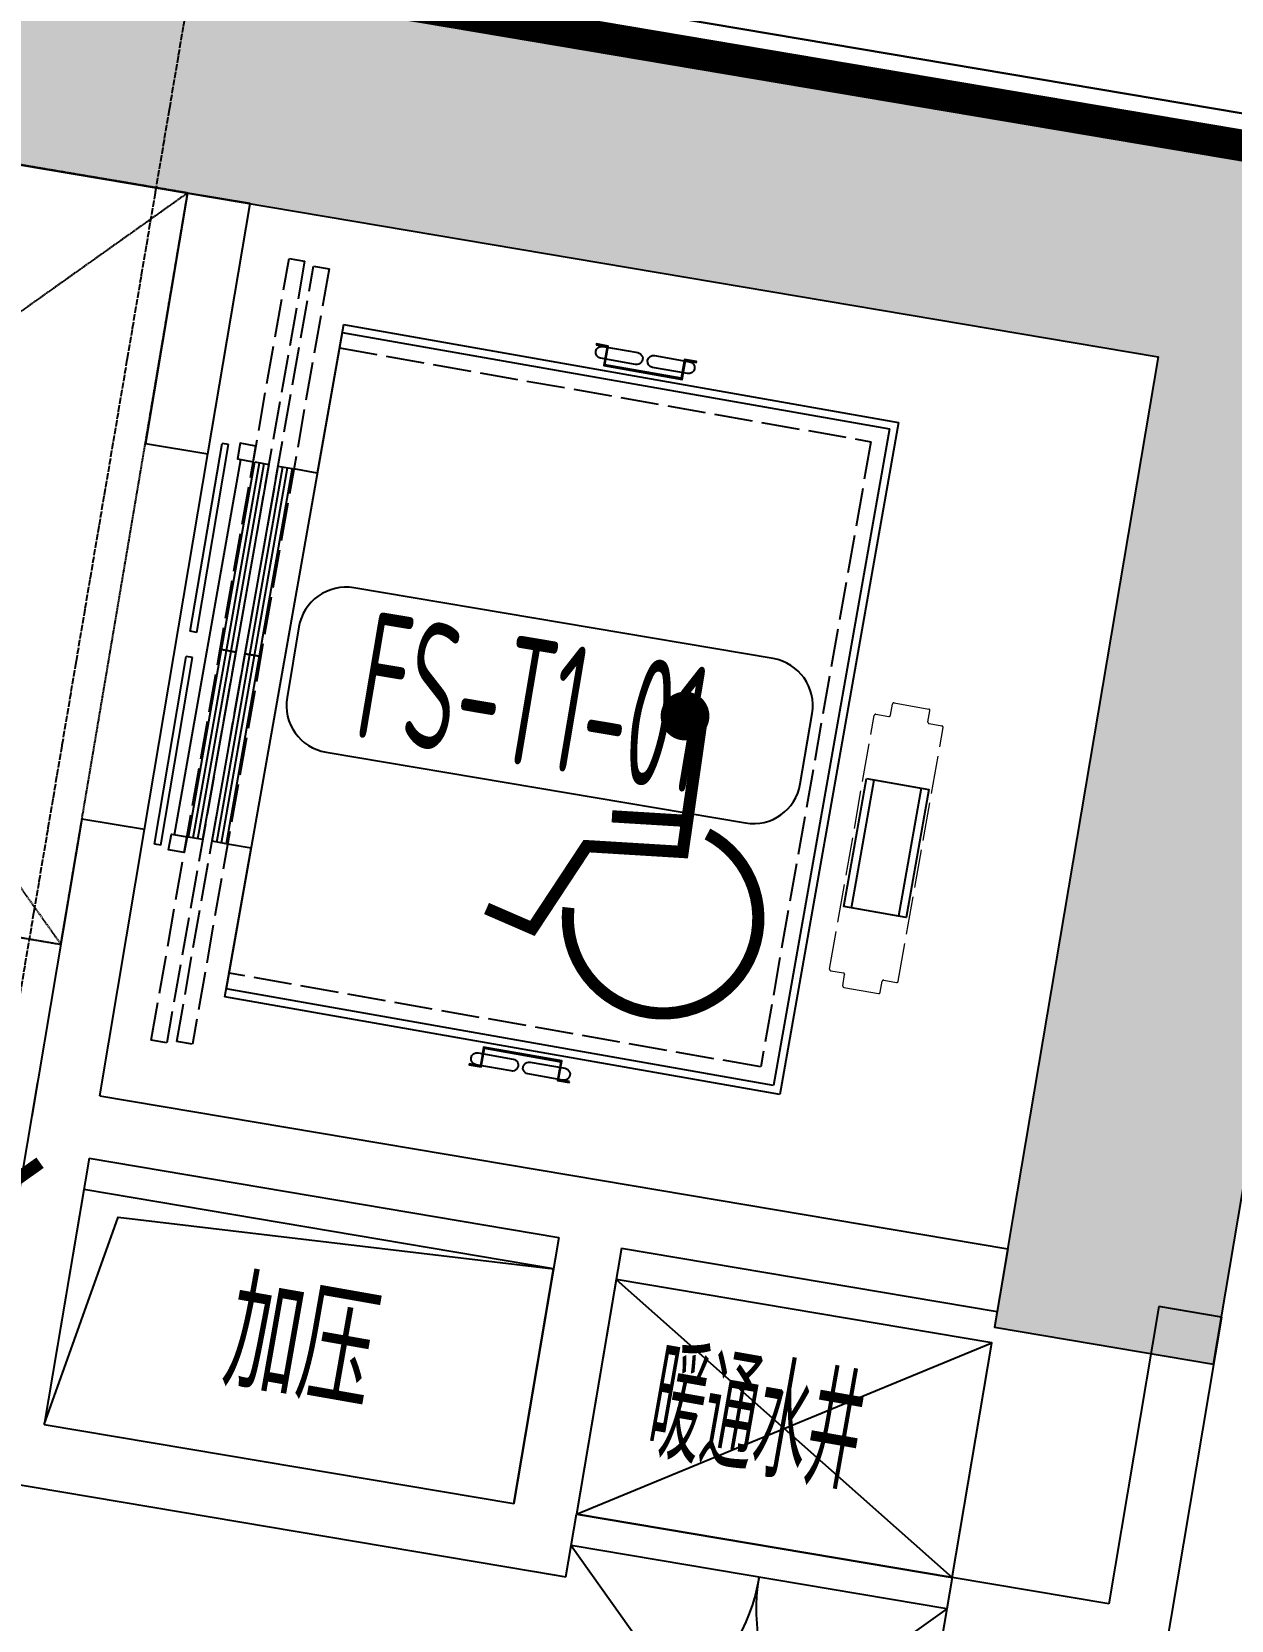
# Model space of a CAD drawing. Extents: x 12199666 to 24617114, y 1197707 to 2548648.
# Drawn here: x 12315170 to 12318948, y 1272485 to 1277489 of the extents above; entities that cross this region are included whole.
import ezdxf
from ezdxf.enums import TextEntityAlignment as Align

# ---------------------------------------------------------------- set-up
doc = ezdxf.new("R2010")
doc.units = 0
doc.header["$LTSCALE"] = 10
doc.header["$MEASUREMENT"] = 0
for name, pattern in [('TX-CORE-T1-F10$0$DASH', [0.35, 0.25, -0.1]), ('TX-CORE-T1-F10$0$T2X-LIFT$0$ACAD_ISO02W100', [15, 12, -3]), ('TX-CORE-T1-F11$0$DASH', [0.35, 0.25, -0.1]), ('TX-CORE-T1-F11$0$T2X-LIFT$0$ACAD_ISO02W100', [15, 12, -3]), ('TX-GRID-T1$0$TX-GRID-T1$0$DOTE', [2.4200000000000004, 2, -0.2, 0.02, -0.2])]:
    doc.linetypes.add(name, pattern=pattern)
for name, color, linetype in [('TX-CORE-T1-F10$0$0S-WALL-HATCH', 8, 'Continuous'), ('TX-CORE-T1-F10$0$0S-WALL-LINE', 3, 'Continuous'), ('TX-CORE-T1-F10$0$A-SHFT', 161, 'Continuous'), ('TX-CORE-T1-F10$0$A-TEXT', 4, 'Continuous'), ('TX-CORE-T1-F10$0$E_STAIR', 2, 'Continuous'), ('TX-CORE-T1-F10$0$lx-残logo淡显', 1, 'Continuous'), ('TX-CORE-T1-F10$0$PX-J-PLAN-F1$0$A-SYMB-NAME2', 4, 'Continuous'), ('TX-CORE-T1-F10$0$PX-J-PLAN-F1$0$A-SYMB-NUMB-T', 10, 'Continuous'), ('TX-CORE-T1-F10$0$T2X-LIFT$0$CONT_35', 2, 'Continuous'), ('TX-CORE-T1-F10$0$T2X-LIFT$0$DASH_25', 1, 'TX-CORE-T1-F10$0$T2X-LIFT$0$ACAD_ISO02W100'), ('TX-CORE-T1-F10$0$T2X-LIFT$0$DASH_35', 2, 'TX-CORE-T1-F10$0$T2X-LIFT$0$ACAD_ISO02W100'), ('TX-CORE-T1-F10$0$T2X-LIFT$0$DIM_35', 7, 'Continuous'), ('TX-CORE-T1-F10$0$WALL', 9, 'Continuous'), ('TX-CORE-T1-F10$0$WINDOW', 4, 'Continuous'), ('TX-CORE-T1-F11$0$0S-WALL-HATCH', 8, 'Continuous'), ('TX-CORE-T1-F11$0$0S-WALL-LINE', 3, 'Continuous'), ('TX-CORE-T1-F11$0$A-SHFT', 161, 'Continuous'), ('TX-CORE-T1-F11$0$A-TEXT', 4, 'Continuous'), ('TX-CORE-T1-F11$0$E_STAIR', 2, 'Continuous'), ('TX-CORE-T1-F11$0$lx-残logo淡显', 1, 'Continuous'), ('TX-CORE-T1-F11$0$PX-J-PLAN-F1$0$A-SYMB-NAME2', 4, 'Continuous'), ('TX-CORE-T1-F11$0$PX-J-PLAN-F1$0$A-SYMB-NUMB-T', 10, 'Continuous'), ('TX-CORE-T1-F11$0$T2X-LIFT$0$CONT_35', 2, 'Continuous'), ('TX-CORE-T1-F11$0$T2X-LIFT$0$DASH_25', 1, 'TX-CORE-T1-F11$0$T2X-LIFT$0$ACAD_ISO02W100'), ('TX-CORE-T1-F11$0$T2X-LIFT$0$DASH_35', 2, 'TX-CORE-T1-F11$0$T2X-LIFT$0$ACAD_ISO02W100'), ('TX-CORE-T1-F11$0$T2X-LIFT$0$DIM_35', 7, 'Continuous'), ('TX-CORE-T1-F11$0$WALL', 9, 'Continuous'), ('TX-CORE-T1-F11$0$WINDOW', 4, 'Continuous'), ('TX-GRID-T1$0$TX-GRID-T1$0$DOTE', 1, 'Continuous'), ('TX-PLAN-T1-F11$0$A-DIMS-150', 1, 'Continuous')]:
    doc.layers.add(name, color=color, linetype=linetype)
doc.layers.add('TX-PLAN-T1-F11$0$bangong', color=5, linetype='Continuous', true_color=0x0000ff)
doc.layers.add('TX-PLAN-T1-F11$0$板边线', color=36, linetype='Continuous', lineweight=30)
doc.styles.add('TX-CORE-T1-F10$0$PX-J-PLAN-F1$0$XD2008', font='xd-hzs.shx', dxfattribs={"width": 0.7, "bigfont": 'xd-hztxt.shx'})
doc.styles.add('TX-CORE-T1-F10$0$T2X-CORE-1F$0$XD2008', font='xd-hzs.shx', dxfattribs={"width": 0.7, "bigfont": 'xd-hztxt.shx'})
doc.styles.add('TX-CORE-T1-F11$0$PX-J-PLAN-F1$0$XD2008', font='xd-hzs.shx', dxfattribs={"width": 0.7, "bigfont": 'xd-hztxt.shx'})
doc.styles.add('TX-CORE-T1-F11$0$T2X-CORE-1F$0$XD2008', font='xd-hzs.shx', dxfattribs={"width": 0.7, "bigfont": 'xd-hztxt.shx'})
doc.styles.add('TX-PLAN-T1-F11$0$XD2008_T3', font='xd-hzs.shx', dxfattribs={"width": 0.7, "bigfont": 'xd-hztxt.shx'})
doc.dimstyles.new('TX-PLAN-T1-F11$0$XD300$0&&100', dxfattribs={"dimtxt": 250, "dimasz": 100, "dimexe": 100, "dimexo": 200, "dimgap": 50, "dimtad": 1, "dimdec": 0, "dimzin": 0, "dimdsep": 46, "dimtxsty": 'TX-PLAN-T1-F11$0$XD2008_T3', "dimblk": 'TX-PLAN-T1-F11$0$_ArchTick', "dimcen": 0.09, "dimclrt": 4, "dimazin": 2, "dimtfac": 1, "dimtdec": 0, "dimtix": 1, "dimtmove": 2, "dimatfit": 3, "dimfxl": 0, "dimtolj": 1, "dimtzin": 0, "dimarcsym": 0})

# ---------------------------------------------------------------- blocks, each defined once
blk = doc.blocks.new('TX-GRID-T1')
at = {"layer": 'TX-GRID-T1$0$TX-GRID-T1$0$DOTE', "linetype": 'TX-GRID-T1$0$TX-GRID-T1$0$DOTE'}
blk.add_line((12310338.79676758, 1246034.918176024), (12317392.55943699, 1287844.061101982), dxfattribs=at)
blk = doc.blocks.new('*U60')
at = {"layer": 'TX-CORE-T1-F10$0$T2X-LIFT$0$DASH_25', "lineweight": 20}
for p, q in [((-55.39200019446071, 454.2686093123046), (55.39199980541525, 454.2686093154014)), ((-109.9999987138978, -406.5666153322951), (-109.9999990884214, 404.5664085290495)), ((-105.391999088901, 409.1744085285699), (-64.60800019422823, 409.1744085336377)), ((-60.00000019443728, 413.7824085334287), (-60.00000019443897, 449.6606093123264)), ((59.99999980557269, 413.782408536681), (59.99999980557261, 449.6606093152441)), ((64.60799980550291, 409.1744085367508), (105.3920009117863, 409.1744085418256)), ((110.0000012861035, -406.5666153186551), (110.0000009115773, 404.5664085420346)), ((-105.3919987139636, -411.1746153322293), (-64.60799982016397, -411.1746153271542)), ((-59.99999981991495, -451.1233906878479), (-59.99999981991094, -415.7826153274073)), ((60.00000018009814, -451.1233906842608), (60.00000018009413, -415.7826153241258)), ((64.6080001801638, -411.1746153240561), (105.3920012857632, -411.1746153189954)), ((-55.39199982007631, -455.7313906876865), (55.392000179756, -455.7313906846013))]:
    blk.add_line(p, q, dxfattribs=at)
for centre, radius, start, end in [((-55.39200019446071, 449.6606093123264), 4.607999999978259, 90, 180), ((55.39199980541525, 449.6606093152441), 4.608000000157357, 7.016709298534877e-15, 90), ((-105.391999088901, 404.5664085290495), 4.607999999520398, 90, 180), ((-64.60800019422823, 413.7824085334287), 4.60799999979095, 270, 0), ((64.60799980550291, 413.782408536681), 4.607999999930221, 180, 270), ((105.3920009117863, 404.5664085420346), 4.607999999791003, 0, 90), ((-105.3919987139636, -406.5666153322951), 4.607999999934203, 180, 270), ((-64.60799982016397, -415.7826153274073), 4.608000000253028, 0, 90), ((64.6080001801638, -415.7826153241258), 4.608000000069675, 90, 180), ((105.3920012857632, -406.5666153186551), 4.608000000340305, 270, 0), ((-55.39199982007631, -451.1233906878479), 4.607999999838648, 180, 270), ((55.392000179756, -451.1233906842608), 4.608000000340515, 270, 7.016709298534877e-15)]:
    blk.add_arc(centre, radius, start, end, dxfattribs=at)
blk = doc.blocks.new('TX-CORE-T1-F10$0$T2X-LIFT$0$M001488191_T2-P-01_06__Elevator')
at = {"layer": 'TX-CORE-T1-F10$0$T2X-LIFT$0$CONT_35'}
for p, q in [((1074.999998092651, 819.9999923706055), (-1075, 819.9999923706055)), ((-1075, 819.9999923706055), (-1075.000000953674, -955)), ((1074.999999046326, -955), (1074.999998092651, 819.9999923706055)), ((1050, 795), (-1050.000001907349, 794.9999923706055)), ((-1050.000001907349, 794.9999923706055), (-1050, -955.0000076293945)), ((1050, -955.0000076293945), (1050, 795)), ((1050, -955.0000076293945), (-1050, -955.0000076293945)), ((-600.0000009536743, -1200.000007629395), (599.9999980926514, -1200.000007629395))]:
    blk.add_line(p, q, dxfattribs=at)
at = {"layer": 'TX-CORE-T1-F10$0$T2X-LIFT$0$CONT_35', "color": 4, "linetype": 'TX-CORE-T1-F10$0$T2X-LIFT$0$ACAD_ISO02W100'}
for p, q in [((1000.000000953674, 745), (-1000, 744.9999923706055)), ((-1000, 744.9999923706055), (-1000, -955)), ((999.9999980926514, -955.0000076293945), (1000.000000953674, 745))]:
    blk.add_line(p, q, dxfattribs=at)
at = {"layer": 'TX-CORE-T1-F10$0$T2X-LIFT$0$CONT_35'}
for points in [[(-47.00000095367432, 914.9999923706055), (-47, 1115), (-456.9999990463257, 1115), (-457.0000019073486, 914.9999923706055)], [(-47, 940), (-46.99999904632568, 1090), (-457, 1089.999992370605), (-457, 939.9999923706055)], [(-1149.999999046326, 159.9999923706055), (-1150, 124.9999923706055), (-1090, 124.9999923706055), (-1090, -125), (-1150, -125.0000076293945), (-1150, -160.0000076293945), (-1152.999998092651, -160), (-1153, -122.0000076293945), (-1093, -122), (-1093, 121.9999923706055), (-1153, 122), (-1153, 160)], [(1150, -160.0000076293945), (1150, -125), (1090, -125.0000076293945), (1089.999999046326, 125), (1149.999998092651, 124.9999923706055), (1150, 159.9999923706055), (1153, 159.9999923706055), (1153, 121.9999923706055), (1093, 122), (1092.999999046326, -122.0000076293945), (1153, -122.0000076293945), (1152.999998092651, -160.0000076293945)], [(0, -1080.000007629395), (9.5367431640625e-07, -1035.000007629395), (-599.9999990463257, -1035), (-600, -1080)], [(600, -1080.000007629395), (600, -1035), (9.5367431640625e-07, -1035.000007629395), (0, -1080.000007629395)], [(0, -1155.000007629395), (0, -1110.000007629395), (-600, -1110.000007629395), (-600, -1155.000007629395)], [(599.9999980926514, -1155.000007629395), (599.9999990463257, -1110.000007629395), (0, -1110.000007629395), (0, -1155.000007629395)], [(-600, -1160), (-650, -1160.000007629395), (-650, -1210), (-600.0000009536743, -1210.000007629395)], [(599.9999990463257, -1160.000007629395), (650, -1160.000007629395), (650, -1210.000007629395), (599.9999980926514, -1210.000007629395)]]:
    blk.add_lwpolyline(points, close=True, dxfattribs=at)
for points in [[(-1111, 27), (-1111, 139, 1), (-1149, 138.9999923706055), (-1149, 26.99999237060547, 1)], [(1149.000001907349, 26.99999237060547), (1149, 139, 1), (1110.999999046326, 138.9999923706055), (1110.999998092651, 26.99999237060547, 1)], [(-1149, -27.00000762939453), (-1149, -139, 1), (-1111, -139), (-1110.999999046326, -27.00000762939453, 1)], [(1110.999999046326, -27.00000762939453), (1110.999999046326, -139.0000076293945, 1), (1149, -139), (1149, -27.00000762939453, 1)]]:
    blk.add_lwpolyline(points, format="xyb", close=True, dxfattribs=at)
for points in [[(-1075.000000953674, -955), (-600, -955.0000076293945), (-600, -1030.000007629395)], [(1074.999999046326, -955), (600.0000009536743, -955), (600, -1030.000007629395)], [(-600, -1050.000007629395), (-1.9073486328125e-06, -1050.000007629395)], [(-1.9073486328125e-06, -1050.000007629395), (600.0000019073486, -1050)], [(-599.9999990463257, -1065.000007629395), (-1.9073486328125e-06, -1065.000007629395)], [(-1.9073486328125e-06, -1065.000007629395), (599.9999980926514, -1065.000007629395)], [(-600, -1125), (0, -1125.000007629395)], [(-600, -1140.000007629395), (1.9073486328125e-06, -1140.000007629395)], [(0, -1125.000007629395), (600, -1125.000007629395)], [(1.9073486328125e-06, -1140.000007629395), (600.0000009536743, -1140)]]:
    blk.add_lwpolyline(points, dxfattribs=at)
at = {"layer": 'TX-CORE-T1-F10$0$T2X-LIFT$0$DASH_35'}
for points in [[(1239.999999046326, -1080), (1240, -1030.000007629395), (-1240, -1030), (-1240, -1080.000007629395)], [(1250, -1160.000007629395), (1250, -1110), (-1249.999999046326, -1110), (-1250, -1160.000007629395)]]:
    blk.add_lwpolyline(points, close=True, dxfattribs=at)
at = {"xscale": -1, "rotation": 270}
blk.add_blockref('*U60', (-252, 1014.999992370605), dxfattribs=at)
blk = doc.blocks.new('TX-CORE-T1-F10$0$logo')
at = {"layer": 'TX-CORE-T1-F10$0$lx-残logo淡显', "color": 1, "ltscale": 2, "const_width": 76.80000006287418}
blk.add_lwpolyline([(14156.95384962484, 16039.75181608228, -1), (14080.58739252575, 16031.60293640615, -1)], format="xyb", close=True, dxfattribs=at)
at = {"layer": 'TX-CORE-T1-F10$0$lx-残logo淡显', "color": 1, "ltscale": 2, "const_width": 38.40000003143707}
for points in [[(14172.66640503705, 16023.83365655225), (14182.73723473586, 15612.27745350311), (13881.5189500954, 15580.13517989079), (13756.11568020657, 15296.16931590717), (13603.13917445391, 15333.96397377504)], [(14176.02493985929, 15710.64819102688), (13944.44477626123, 15685.93683265056)]]:
    blk.add_lwpolyline(points, dxfattribs=at)
blk.add_lwpolyline([(14250.15720330924, 15681.30566639407, -1.894256027176255), (13857.03510865569, 15379.7003215882)], format="xyb", dxfattribs=at)
blk = doc.blocks.new('TX-CORE-T1-F10$0$$DorLib2D$00000127')
at = {"color": 0}
for points in [[(-0.5333333333328483, 0.7948983154366971), (-0.5333333333328483, 0.690405644187237)], [(-0.03333333333284827, 0.7948983154366971), (-0.5333333333328483, 0.7948983154366971)], [(-0.03333333333284827, 0.7948983154366971), (-0.03333333333284827, 0.690405644187237)], [(0.5333333333328483, 0.7948983154366971), (0.03333333333284827, 0.7948983154366971)], [(0.03333333333284827, 0.7948983154366971), (0.03333333333284827, 0.690405644187237)], [(0.5333333333328483, 0.7948983154366971), (0.5333333333328483, 0.690405644187237)], [(-0.03333333333284827, 0.690405644187237), (-0.5333333333328483, 0.690405644187237)], [(0.5333333333328483, 0.690405644187237), (0.03333333333284827, 0.690405644187237)], [(0.5, 0.4999999999999858), (-0.5, 0.4999999999999858)]]:
    blk.add_lwpolyline(points, dxfattribs=at)
blk = doc.blocks.new('TX-CORE-T1-F10$0$$DorLib2D$00000116')
at = {"color": 0}
for p, q in [((-0.4999999999999929, 7.105427357601002e-15), (-0.146446609406766, 0.353553390593234)), ((0.5000000000000071, 7.105427357601002e-15), (0.1464466094067731, 0.353553390593234))]:
    blk.add_line(p, q, dxfattribs=at)
for centre, radius, start, end in [((-0.4999999999984652, 4.831690603168681e-13), 0.4999999999984674, 0, 45), ((0.4999999999977511, 9.059419880941277e-13), 0.4999999999976598, 135, 180)]:
    blk.add_arc(centre, radius, start, end, dxfattribs=at)
blk = doc.blocks.new('TX-CORE-T1-F10')
at = {"layer": 'TX-CORE-T1-F10$0$0S-WALL-HATCH'}
h = blk.add_hatch(color=256, dxfattribs=at)
h.dxf.hatch_style = 1
h.paths.add_polyline_path([(12318892.50659009, 1273291.757613494), (12319524.68343306, 1277038.803441781), (12312622.23059149, 1278203.339731462), (12312505.77696253, 1277513.094447307), (12318717.98451993, 1276465.011786593), (12318260.48812041, 1273753.333884548), (12318260.48812041, 1273753.333884548), (12318210.57942228, 1273457.514477052), (12318202.26130593, 1273408.211242463)])
at = {"layer": 'TX-CORE-T1-F10$0$0S-WALL-LINE'}
blk.add_lwpolyline([(12318892.50659009, 1273291.757613494), (12319524.68343306, 1277038.803441781), (12312622.23059149, 1278203.339731462), (12312505.77696253, 1277513.094447307), (12318717.98451993, 1276465.011786593), (12318260.48812041, 1273753.333884548), (12318260.48812041, 1273753.333884548), (12318210.57942228, 1273457.514477052), (12318210.57942228, 1273457.514477052), (12318202.26130593, 1273408.211242463), (12318892.50659009, 1273291.757613495)], dxfattribs=at)
at = {"layer": 'TX-CORE-T1-F10$0$A-SHFT'}
for p, q in [((12317010.66556031, 1273558.542800289), (12318069.17144409, 1272619.359489172)), ((12316885.89381484, 1272818.994280729), (12318193.94318944, 1273358.908007904))]:
    blk.add_line(p, q, dxfattribs=at)
for points in [[(12315209.58383909, 1273101.810237192), (12316688.68087644, 1272852.266746551), (12316813.45262186, 1273591.81526573), (12315334.35558449, 1273841.358756372)], [(12316885.89381484, 1272818.99428073), (12318069.17144395, 1272619.359488344), (12318193.94318945, 1273358.908007902), (12317010.66556031, 1273558.542800289)]]:
    blk.add_lwpolyline(points, close=True, dxfattribs=at)
blk.add_lwpolyline([(12315209.58383909, 1273101.81023719), (12315442.38789074, 1273754.585329472), (12316813.45262185, 1273591.81526573)], dxfattribs=at)
at = {"layer": 'TX-CORE-T1-F10$0$E_STAIR', "linetype": 'TX-CORE-T1-F10$0$DASH'}
for p, q in [((12313294.62871577, 1277380.004585696), (12315261.91439067, 1274614.179740675)), ((12315661.18397573, 1276980.735000634), (12312895.35913071, 1275013.449325735))]:
    blk.add_line(p, q, dxfattribs=at)
blk.add_lwpolyline([(12313294.62871577, 1277380.004585696), (12312895.35913071, 1275013.449325735), (12315261.91439067, 1274614.179740675), (12315661.18397573, 1276980.735000635)], close=True, dxfattribs=at)
at = {"layer": 'TX-CORE-T1-F10$0$PX-J-PLAN-F1$0$A-SYMB-NUMB-T', "color": 1}
blk.add_lwpolyline([(12316097.2128451, 1275219.207761613), (12317417.81814921, 1274996.403943631, 0.414213562373095), (12317590.68218647, 1275119.359271236), (12317628.11372787, 1275341.223840059, 0.414213562373095), (12317505.15838001, 1275514.087905316), (12316184.55306998, 1275736.891717704, 0.414213562373095), (12316011.68900998, 1275613.936350266), (12315974.25748104, 1275392.071826324, 0.414213562373095)], format="xyb", close=True, dxfattribs=at)
at = {"layer": 'TX-CORE-T1-F10$0$WALL'}
for p, q in [((12315661.18397573, 1276980.735000634), (12315528.094114, 1276191.88324592)), ((12315858.39691406, 1276947.462535213), (12315661.18397573, 1276980.735000634)), ((12315725.30705192, 1276158.610780568), (12315858.39691406, 1276947.462535213)), ((12315528.094114, 1276191.88324592), (12315725.30705192, 1276158.610780568)), ((12315328.45932188, 1275008.605618346), (12315170.41511077, 1274071.844160268)), ((12315525.67225961, 1274975.333153028), (12315328.45932188, 1275008.605618346)), ((12315384.26428134, 1274137.178164054), (12315525.67225961, 1274975.333153028)), ((12315384.26428134, 1274137.178164054), (12316961.96778914, 1273870.998440524)), ((12315350.99181666, 1273939.965225703), (12315209.58383866, 1273101.810238014)), ((12315350.99181666, 1273939.965225703), (12316830.08885421, 1273690.42173503)), ((12316961.96778914, 1273870.998440524), (12318243.85188742, 1273654.727415428)), ((12316830.08885421, 1273690.42173503), (12316688.6808762, 1272852.266747338)), ((12317027.30179253, 1273657.149269564), (12316885.89381438, 1272818.994281026)), ((12317027.30179253, 1273657.149269564), (12318210.579422, 1273457.514477098)), ((12318243.85188742, 1273654.727415428), (12318210.579422, 1273457.514477098)), ((12318720.24800118, 1273472.939782623), (12318562.20379018, 1272536.178324942)), ((12318917.46093951, 1273439.667317202), (12318720.24800118, 1273472.939782623)), ((12318917.46093951, 1273439.667317202), (12318726.14426325, 1272305.692922181)), ((12315209.58383866, 1273101.810238014), (12316688.6808762, 1272852.266747338)), ((12315077.70490372, 1272921.233532164), (12316754.01488025, 1272638.417575956)), ((12316852.62134903, 1272621.781343702), (12316885.89381427, 1272818.994280925)), ((12316754.01488025, 1272638.417575956), (12316852.62134903, 1272621.781343702)), ((12318069.17144424, 1272619.359488394), (12318035.89897905, 1272422.1465514)), ((12318562.20379018, 1272536.178324942), (12318069.17144424, 1272619.359488394))]:
    blk.add_line(p, q, dxfattribs=at)
at = {"layer": 'TX-CORE-T1-F10$0$WINDOW'}
for p, q in [((12318069.17144396, 1272619.359488342), (12316885.89381638, 1272818.994280464)), ((12318052.53521125, 1272520.753019175), (12316869.25758368, 1272720.387811298))]:
    blk.add_line(p, q, dxfattribs=at)
at = {"layer": 'TX-CORE-T1-F10$0$lx-残logo淡显', "color": 4, "rotation": 350.4236160352934}
blk.add_blockref('TX-CORE-T1-F10$0$logo', (12300637.92717357, 1261869.723211663), dxfattribs=at)
at = {"layer": 'TX-CORE-T1-F10$0$T2X-LIFT$0$DIM_35', "xscale": -0.9999999999999991, "rotation": 259.9999999995808}
blk.add_blockref('TX-CORE-T1-F10$0$T2X-LIFT$0$M001488191_T2-P-01_06__Elevator', (12316905.86543665, 1275341.957921066), dxfattribs=at)
at = {"layer": 'TX-CORE-T1-F10$0$WINDOW', "xscale": 1200, "zscale": 200}
for name, p, yscale, rotation in [('TX-CORE-T1-F10$0$$DorLib2D$00000127', (12315526.88318695, 1275583.60819961), 200, 260.4236160355021), ('TX-CORE-T1-F10$0$$DorLib2D$00000116', (12317460.89639717, 1272620.570416137), -1200, 350.4236160352833)]:
    blk.add_blockref(name, p, dxfattribs=dict(at, yscale=yscale, rotation=rotation))
at = {"layer": 'TX-CORE-T1-F10$0$A-TEXT', "style": 'TX-CORE-T1-F10$0$T2X-CORE-1F$0$XD2008'}
for s, rotation, width, p in [('加压', 350.000000010361, 0.7, (12315760.64875525, 1273225.731616858)), ('暖通水井', 350.0000000143099, 0.5, (12317096.70718079, 1273005.421146242))]:
    blk.add_text(s, height=350, rotation=rotation, dxfattribs=dict(at, width=width)).set_placement(p)
at = {"layer": 'TX-CORE-T1-F10$0$PX-J-PLAN-F1$0$A-SYMB-NAME2', "style": 'TX-CORE-T1-F10$0$PX-J-PLAN-F1$0$XD2008', "width": 0.6}
blk.add_text('FS-T1-01', height=400.0000000000013, rotation=350.423568178609, dxfattribs=at).set_placement((12316750.16503518, 1275375.981463075), align=Align.MIDDLE)
blk = doc.blocks.new('*U269')
at = {"layer": 'TX-CORE-T1-F11$0$T2X-LIFT$0$DASH_25', "lineweight": 20}
for p, q in [((-55.39200019446071, 454.2686093123046), (55.39199980541525, 454.2686093154014)), ((-109.9999987138978, -406.5666153322951), (-109.9999990884214, 404.5664085290495)), ((-105.391999088901, 409.1744085285699), (-64.60800019422823, 409.1744085336377)), ((-60.00000019443728, 413.7824085334287), (-60.00000019443897, 449.6606093123264)), ((59.99999980557269, 413.782408536681), (59.99999980557261, 449.6606093152441)), ((64.60799980550291, 409.1744085367508), (105.3920009117863, 409.1744085418256)), ((110.0000012861035, -406.5666153186551), (110.0000009115773, 404.5664085420346)), ((-105.3919987139636, -411.1746153322293), (-64.60799982016397, -411.1746153271542)), ((-59.99999981991495, -451.1233906878479), (-59.99999981991094, -415.7826153274073)), ((60.00000018009814, -451.1233906842608), (60.00000018009413, -415.7826153241258)), ((64.6080001801638, -411.1746153240561), (105.3920012857632, -411.1746153189954)), ((-55.39199982007631, -455.7313906876865), (55.392000179756, -455.7313906846013))]:
    blk.add_line(p, q, dxfattribs=at)
for centre, radius, start, end in [((-55.39200019446071, 449.6606093123264), 4.607999999978259, 90, 180), ((55.39199980541525, 449.6606093152441), 4.608000000157357, 7.016709298534877e-15, 90), ((-105.391999088901, 404.5664085290495), 4.607999999520398, 90, 180), ((-64.60800019422823, 413.7824085334287), 4.60799999979095, 270, 0), ((64.60799980550291, 413.782408536681), 4.607999999930221, 180, 270), ((105.3920009117863, 404.5664085420346), 4.607999999791003, 0, 90), ((-105.3919987139636, -406.5666153322951), 4.607999999934203, 180, 270), ((-64.60799982016397, -415.7826153274073), 4.608000000253028, 0, 90), ((64.6080001801638, -415.7826153241258), 4.608000000069675, 90, 180), ((105.3920012857632, -406.5666153186551), 4.608000000340305, 270, 0), ((-55.39199982007631, -451.1233906878479), 4.607999999838648, 180, 270), ((55.392000179756, -451.1233906842608), 4.608000000340515, 270, 7.016709298534877e-15)]:
    blk.add_arc(centre, radius, start, end, dxfattribs=at)
blk = doc.blocks.new('TX-CORE-T1-F11$0$T2X-LIFT$0$M001488191_T2-P-01_06__Elevator')
at = {"layer": 'TX-CORE-T1-F11$0$T2X-LIFT$0$CONT_35'}
for p, q in [((1074.999998092651, 819.9999923706055), (-1075, 819.9999923706055)), ((-1075, 819.9999923706055), (-1075.000000953674, -955)), ((1074.999999046326, -955), (1074.999998092651, 819.9999923706055)), ((1050, 795), (-1050.000001907349, 794.9999923706055)), ((-1050.000001907349, 794.9999923706055), (-1050, -955.0000076293945)), ((1050, -955.0000076293945), (1050, 795)), ((1050, -955.0000076293945), (-1050, -955.0000076293945)), ((-600.0000009536743, -1200.000007629395), (599.9999980926514, -1200.000007629395))]:
    blk.add_line(p, q, dxfattribs=at)
at = {"layer": 'TX-CORE-T1-F11$0$T2X-LIFT$0$CONT_35', "color": 4, "linetype": 'TX-CORE-T1-F11$0$T2X-LIFT$0$ACAD_ISO02W100'}
for p, q in [((1000.000000953674, 745), (-1000, 744.9999923706055)), ((-1000, 744.9999923706055), (-1000, -955)), ((999.9999980926514, -955.0000076293945), (1000.000000953674, 745))]:
    blk.add_line(p, q, dxfattribs=at)
at = {"layer": 'TX-CORE-T1-F11$0$T2X-LIFT$0$CONT_35'}
for points in [[(-47.00000095367432, 914.9999923706055), (-47, 1115), (-456.9999990463257, 1115), (-457.0000019073486, 914.9999923706055)], [(-47, 940), (-46.99999904632568, 1090), (-457, 1089.999992370605), (-457, 939.9999923706055)], [(-1149.999999046326, 159.9999923706055), (-1150, 124.9999923706055), (-1090, 124.9999923706055), (-1090, -125), (-1150, -125.0000076293945), (-1150, -160.0000076293945), (-1152.999998092651, -160), (-1153, -122.0000076293945), (-1093, -122), (-1093, 121.9999923706055), (-1153, 122), (-1153, 160)], [(1150, -160.0000076293945), (1150, -125), (1090, -125.0000076293945), (1089.999999046326, 125), (1149.999998092651, 124.9999923706055), (1150, 159.9999923706055), (1153, 159.9999923706055), (1153, 121.9999923706055), (1093, 122), (1092.999999046326, -122.0000076293945), (1153, -122.0000076293945), (1152.999998092651, -160.0000076293945)], [(0, -1080.000007629395), (9.5367431640625e-07, -1035.000007629395), (-599.9999990463257, -1035), (-600, -1080)], [(600, -1080.000007629395), (600, -1035), (9.5367431640625e-07, -1035.000007629395), (0, -1080.000007629395)], [(0, -1155.000007629395), (0, -1110.000007629395), (-600, -1110.000007629395), (-600, -1155.000007629395)], [(599.9999980926514, -1155.000007629395), (599.9999990463257, -1110.000007629395), (0, -1110.000007629395), (0, -1155.000007629395)], [(-600, -1160), (-650, -1160.000007629395), (-650, -1210), (-600.0000009536743, -1210.000007629395)], [(599.9999990463257, -1160.000007629395), (650, -1160.000007629395), (650, -1210.000007629395), (599.9999980926514, -1210.000007629395)]]:
    blk.add_lwpolyline(points, close=True, dxfattribs=at)
for points in [[(-1111, 27), (-1111, 139, 1), (-1149, 138.9999923706055), (-1149, 26.99999237060547, 1)], [(1149.000001907349, 26.99999237060547), (1149, 139, 1), (1110.999999046326, 138.9999923706055), (1110.999998092651, 26.99999237060547, 1)], [(-1149, -27.00000762939453), (-1149, -139, 1), (-1111, -139), (-1110.999999046326, -27.00000762939453, 1)], [(1110.999999046326, -27.00000762939453), (1110.999999046326, -139.0000076293945, 1), (1149, -139), (1149, -27.00000762939453, 1)]]:
    blk.add_lwpolyline(points, format="xyb", close=True, dxfattribs=at)
for points in [[(-1075.000000953674, -955), (-600, -955.0000076293945), (-600, -1030.000007629395)], [(1074.999999046326, -955), (600.0000009536743, -955), (600, -1030.000007629395)], [(-600, -1050.000007629395), (-1.9073486328125e-06, -1050.000007629395)], [(-1.9073486328125e-06, -1050.000007629395), (600.0000019073486, -1050)], [(-599.9999990463257, -1065.000007629395), (-1.9073486328125e-06, -1065.000007629395)], [(-1.9073486328125e-06, -1065.000007629395), (599.9999980926514, -1065.000007629395)], [(-600, -1125), (0, -1125.000007629395)], [(-600, -1140.000007629395), (1.9073486328125e-06, -1140.000007629395)], [(0, -1125.000007629395), (600, -1125.000007629395)], [(1.9073486328125e-06, -1140.000007629395), (600.0000009536743, -1140)]]:
    blk.add_lwpolyline(points, dxfattribs=at)
at = {"layer": 'TX-CORE-T1-F11$0$T2X-LIFT$0$DASH_35'}
for points in [[(1239.999999046326, -1080), (1240, -1030.000007629395), (-1240, -1030), (-1240, -1080.000007629395)], [(1250, -1160.000007629395), (1250, -1110), (-1249.999999046326, -1110), (-1250, -1160.000007629395)]]:
    blk.add_lwpolyline(points, close=True, dxfattribs=at)
at = {"xscale": -1, "rotation": 270}
blk.add_blockref('*U269', (-252, 1014.999992370605), dxfattribs=at)
blk = doc.blocks.new('TX-CORE-T1-F11$0$logo')
at = {"layer": 'TX-CORE-T1-F11$0$lx-残logo淡显', "color": 1, "ltscale": 2, "const_width": 76.80000006287418}
blk.add_lwpolyline([(14156.95384962484, 16039.75181608228, -1), (14080.58739252575, 16031.60293640615, -1)], format="xyb", close=True, dxfattribs=at)
at = {"layer": 'TX-CORE-T1-F11$0$lx-残logo淡显', "color": 1, "ltscale": 2, "const_width": 38.40000003143707}
for points in [[(14172.66640503705, 16023.83365655225), (14182.73723473586, 15612.27745350311), (13881.5189500954, 15580.13517989079), (13756.11568020657, 15296.16931590717), (13603.13917445391, 15333.96397377504)], [(14176.02493985929, 15710.64819102688), (13944.44477626123, 15685.93683265056)]]:
    blk.add_lwpolyline(points, dxfattribs=at)
blk.add_lwpolyline([(14250.15720330924, 15681.30566639407, -1.894256027176255), (13857.03510865569, 15379.7003215882)], format="xyb", dxfattribs=at)
blk = doc.blocks.new('TX-CORE-T1-F11$0$$DorLib2D$00000127')
at = {"color": 0}
for points in [[(-0.5333333333328483, 0.7948983154366971), (-0.5333333333328483, 0.690405644187237)], [(-0.03333333333284827, 0.7948983154366971), (-0.5333333333328483, 0.7948983154366971)], [(-0.03333333333284827, 0.7948983154366971), (-0.03333333333284827, 0.690405644187237)], [(0.5333333333328483, 0.7948983154366971), (0.03333333333284827, 0.7948983154366971)], [(0.03333333333284827, 0.7948983154366971), (0.03333333333284827, 0.690405644187237)], [(0.5333333333328483, 0.7948983154366971), (0.5333333333328483, 0.690405644187237)], [(-0.03333333333284827, 0.690405644187237), (-0.5333333333328483, 0.690405644187237)], [(0.5333333333328483, 0.690405644187237), (0.03333333333284827, 0.690405644187237)], [(0.5, 0.4999999999999858), (-0.5, 0.4999999999999858)]]:
    blk.add_lwpolyline(points, dxfattribs=at)
blk = doc.blocks.new('TX-CORE-T1-F11$0$$DorLib2D$00000116')
at = {"color": 0}
for p, q in [((-0.4999999999999929, 7.105427357601002e-15), (-0.146446609406766, 0.353553390593234)), ((0.5000000000000071, 7.105427357601002e-15), (0.1464466094067731, 0.353553390593234))]:
    blk.add_line(p, q, dxfattribs=at)
for centre, radius, start, end in [((-0.4999999999984652, 4.831690603168681e-13), 0.4999999999984674, 0, 45), ((0.4999999999977511, 9.059419880941277e-13), 0.4999999999976598, 135, 180)]:
    blk.add_arc(centre, radius, start, end, dxfattribs=at)
blk = doc.blocks.new('TX-CORE-T1-F11')
at = {"layer": 'TX-CORE-T1-F11$0$0S-WALL-HATCH'}
h = blk.add_hatch(color=256, dxfattribs=at)
h.dxf.hatch_style = 1
h.paths.add_polyline_path([(12318892.50659009, 1273291.757613494), (12319524.68343306, 1277038.803441781), (12312622.23059149, 1278203.339731462), (12312505.77696253, 1277513.094447307), (12318717.98451993, 1276465.011786593), (12318260.48812041, 1273753.333884548), (12318260.48812041, 1273753.333884548), (12318210.57942228, 1273457.514477052), (12318202.26130593, 1273408.211242463)])
at = {"layer": 'TX-CORE-T1-F11$0$0S-WALL-LINE'}
blk.add_lwpolyline([(12318892.50659009, 1273291.757613494), (12319524.68343306, 1277038.803441781), (12312622.23059149, 1278203.339731462), (12312505.77696253, 1277513.094447307), (12318717.98451993, 1276465.011786593), (12318260.48812041, 1273753.333884548), (12318260.48812041, 1273753.333884548), (12318210.57942228, 1273457.514477052), (12318210.57942228, 1273457.514477052), (12318202.26130593, 1273408.211242463), (12318892.50659009, 1273291.757613495)], dxfattribs=at)
at = {"layer": 'TX-CORE-T1-F11$0$A-SHFT'}
for p, q in [((12317010.66556031, 1273558.542800289), (12318069.17144409, 1272619.359489172)), ((12316885.89381484, 1272818.994280729), (12318193.94318944, 1273358.908007904))]:
    blk.add_line(p, q, dxfattribs=at)
for points in [[(12315209.58383909, 1273101.810237192), (12316688.68087644, 1272852.266746551), (12316813.45262186, 1273591.81526573), (12315334.35558449, 1273841.358756372)], [(12316885.89381484, 1272818.99428073), (12318069.17144395, 1272619.359488344), (12318193.94318945, 1273358.908007902), (12317010.66556031, 1273558.542800289)]]:
    blk.add_lwpolyline(points, close=True, dxfattribs=at)
blk.add_lwpolyline([(12315209.58383909, 1273101.81023719), (12315442.38789074, 1273754.585329472), (12316813.45262185, 1273591.81526573)], dxfattribs=at)
at = {"layer": 'TX-CORE-T1-F11$0$E_STAIR', "linetype": 'TX-CORE-T1-F11$0$DASH'}
for p, q in [((12313294.62871577, 1277380.004585696), (12315261.91439067, 1274614.179740675)), ((12315661.18397573, 1276980.735000634), (12312895.35913071, 1275013.449325735))]:
    blk.add_line(p, q, dxfattribs=at)
blk.add_lwpolyline([(12313294.62871577, 1277380.004585696), (12312895.35913071, 1275013.449325735), (12315261.91439067, 1274614.179740675), (12315661.18397573, 1276980.735000635)], close=True, dxfattribs=at)
at = {"layer": 'TX-CORE-T1-F11$0$PX-J-PLAN-F1$0$A-SYMB-NUMB-T', "color": 1}
blk.add_lwpolyline([(12316097.2128451, 1275219.207761613), (12317417.81814921, 1274996.403943631, 0.414213562373095), (12317590.68218647, 1275119.359271236), (12317628.11372787, 1275341.223840059, 0.414213562373095), (12317505.15838001, 1275514.087905316), (12316184.55306998, 1275736.891717704, 0.414213562373095), (12316011.68900998, 1275613.936350266), (12315974.25748104, 1275392.071826324, 0.414213562373095)], format="xyb", close=True, dxfattribs=at)
at = {"layer": 'TX-CORE-T1-F11$0$WALL'}
for p, q in [((12315661.18397573, 1276980.735000634), (12315528.094114, 1276191.88324592)), ((12315858.39691406, 1276947.462535213), (12315661.18397573, 1276980.735000634)), ((12315725.30705192, 1276158.610780568), (12315858.39691406, 1276947.462535213)), ((12315528.094114, 1276191.88324592), (12315725.30705192, 1276158.610780568)), ((12315328.45932188, 1275008.605618346), (12315170.41511077, 1274071.844160268)), ((12315525.67225961, 1274975.333153028), (12315328.45932188, 1275008.605618346)), ((12315384.26428134, 1274137.178164054), (12315525.67225961, 1274975.333153028)), ((12315384.26428134, 1274137.178164054), (12316961.96778914, 1273870.998440524)), ((12315350.99181666, 1273939.965225703), (12315209.58383866, 1273101.810238014)), ((12315350.99181666, 1273939.965225703), (12316830.08885421, 1273690.42173503)), ((12316961.96778914, 1273870.998440524), (12318243.85188742, 1273654.727415428)), ((12316830.08885421, 1273690.42173503), (12316688.6808762, 1272852.266747338)), ((12317027.30179253, 1273657.149269564), (12316885.89381438, 1272818.994281026)), ((12317027.30179253, 1273657.149269564), (12318210.579422, 1273457.514477098)), ((12318243.85188742, 1273654.727415428), (12318210.579422, 1273457.514477098)), ((12318720.24800118, 1273472.939782623), (12318562.20379018, 1272536.178324942)), ((12318917.46093951, 1273439.667317202), (12318720.24800118, 1273472.939782623)), ((12318917.46093951, 1273439.667317202), (12318726.14426325, 1272305.692922181)), ((12315209.58383866, 1273101.810238014), (12316688.6808762, 1272852.266747338)), ((12315077.70490372, 1272921.233532164), (12316754.01488025, 1272638.417575956)), ((12316852.62134903, 1272621.781343702), (12316885.89381427, 1272818.994280925)), ((12316754.01488025, 1272638.417575956), (12316852.62134903, 1272621.781343702)), ((12318069.17144424, 1272619.359488394), (12318035.89897905, 1272422.1465514)), ((12318562.20379018, 1272536.178324942), (12318069.17144424, 1272619.359488394))]:
    blk.add_line(p, q, dxfattribs=at)
at = {"layer": 'TX-CORE-T1-F11$0$WINDOW'}
for p, q in [((12318069.17144396, 1272619.359488342), (12316885.89381638, 1272818.994280464)), ((12318052.53521125, 1272520.753019175), (12316869.25758368, 1272720.387811298))]:
    blk.add_line(p, q, dxfattribs=at)
at = {"layer": 'TX-CORE-T1-F11$0$lx-残logo淡显', "color": 4, "rotation": 350.4236160352934}
blk.add_blockref('TX-CORE-T1-F11$0$logo', (12300637.92717357, 1261869.723211663), dxfattribs=at)
at = {"layer": 'TX-CORE-T1-F11$0$T2X-LIFT$0$DIM_35', "xscale": -0.9999999999999991, "rotation": 259.9999999995808}
blk.add_blockref('TX-CORE-T1-F11$0$T2X-LIFT$0$M001488191_T2-P-01_06__Elevator', (12316905.86543665, 1275341.957921066), dxfattribs=at)
at = {"layer": 'TX-CORE-T1-F11$0$WINDOW', "xscale": 1200, "zscale": 200}
for name, p, yscale, rotation in [('TX-CORE-T1-F11$0$$DorLib2D$00000127', (12315526.88318695, 1275583.60819961), 200, 260.4236160355021), ('TX-CORE-T1-F11$0$$DorLib2D$00000116', (12317460.89639717, 1272620.570416137), -1200, 350.4236160352833)]:
    blk.add_blockref(name, p, dxfattribs=dict(at, yscale=yscale, rotation=rotation))
at = {"layer": 'TX-CORE-T1-F11$0$A-TEXT', "style": 'TX-CORE-T1-F11$0$T2X-CORE-1F$0$XD2008'}
for s, rotation, width, p in [('加压', 350.000000010361, 0.7, (12315760.64875525, 1273225.731616858)), ('暖通水井', 350.0000000143099, 0.5, (12317096.70718079, 1273005.421146242))]:
    blk.add_text(s, height=350, rotation=rotation, dxfattribs=dict(at, width=width)).set_placement(p)
at = {"layer": 'TX-CORE-T1-F11$0$PX-J-PLAN-F1$0$A-SYMB-NAME2', "style": 'TX-CORE-T1-F11$0$PX-J-PLAN-F1$0$XD2008', "width": 0.6}
blk.add_text('FS-T1-01', height=400.0000000000013, rotation=350.423568178609, dxfattribs=at).set_placement((12316750.16503518, 1275375.981463075), align=Align.MIDDLE)
blk = doc.blocks.new('TX-PLAN-T1-F11$0$_ArchTick')
at = {"color": 0, "linetype": 'ByBlock', "const_width": 0.4}
blk.add_lwpolyline([(-0.5, -0.5), (0.5, 0.5)], dxfattribs=at)
blk = doc.blocks.new('*D295')
at = {"layer": 'TX-PLAN-T1-F11$0$A-DIMS-150', "color": 0, "lineweight": -2, "transparency": 16777216}
for p, q in [((12312477.10665391, 1274638.219967381), (12312410.60145974, 1274244.029633017)), ((12312427.23769305, 1274342.636102081), (12315138.91559344, 1273885.139685852)), ((12315188.7845543, 1274180.723551153), (12315122.27936013, 1273786.533216788))]:
    blk.add_line(p, q, dxfattribs=at)
at = {"layer": 'TX-PLAN-T1-F11$0$A-DIMS-150', "color": 0, "lineweight": -2, "transparency": 16777216, "xscale": 100, "yscale": 100, "zscale": 100}
for p, rotation in [((12312427.23769305, 1274342.636102081), 170.4236156869326), ((12315138.91559344, 1273885.139685852), 350.4236156869326)]:
    blk.add_blockref('TX-PLAN-T1-F11$0$_ArchTick', p, dxfattribs=dict(at, rotation=rotation))
at = {"layer": 'TX-PLAN-T1-F11$0$A-DIMS-150', "color": 4, "transparency": 16777216, "insert": (12313812.19005154, 1274286.449214828), "char_height": 250, "attachment_point": 5, "rotation": 350.4236156869326, "style": 'TX-PLAN-T1-F11$0$XD2008_T3'}
blk.add_mtext('\\A1;2750', dxfattribs=at)
blk = doc.blocks.new('TX-PLAN-T1-F11')
at = {"layer": 'TX-PLAN-T1-F11$0$bangong', "const_width": 100}
blk.add_lwpolyline([(12311901.36995866, 1287449.080254681), (12310404.61234127, 1278577.481676062), (12319624.31719875, 1277021.993861445), (12319452.39609493, 1276002.981168672), (12321424.5254766, 1275670.256502385), (12318552.06034375, 1258644.541843653), (12316579.93096261, 1258977.266509858), (12316014.19608559, 1255624.043430443), (12310097.80794177, 1256622.217429124), (12308620.76584129, 1247867.476890152)], dxfattribs=at)
at = {"layer": 'TX-PLAN-T1-F11$0$板边线', "elevation": -0.0004146164392175855}
blk.add_lwpolyline([(12311821.20990606, 1286980.216471639), (12310420.22135734, 1278676.261399106), (12319639.92621478, 1277120.773584498), (12319440.29141504, 1275937.495955695), (12321313.8143276, 1275621.407522481), (12318452.38219839, 1258661.094843693), (12316578.85928548, 1258977.183276692), (12315996.59111959, 1255525.956859505), (12314813.31349096, 1255725.591659219), (12314655.26927453, 1254788.830203275)], dxfattribs=at)
blk.add_blockref('TX-CORE-T1-F11', (0, 0))
at = {"layer": 'TX-PLAN-T1-F11$0$A-DIMS-150'}
dim = blk.add_aligned_dim(p1=(12312510.37912053, 1274835.432905508), p2=(12315222.05702092, 1274377.93648928), distance=-499.7611293731298, dimstyle='TX-PLAN-T1-F11$0$XD300$0&&100', dxfattribs=at)
dim.commit()
dim.dimension.update_dxf_attribs({"geometry": '*D295', "text_midpoint": (12313812.19005154, 1274286.449214828)})

msp = doc.modelspace()

# ---------------------------------------------------------------- block references
for name in ['TX-PLAN-T1-F11', 'TX-CORE-T1-F10', 'TX-GRID-T1']:
    msp.add_blockref(name, (0, 0))

doc.saveas('drawing.dxf')
